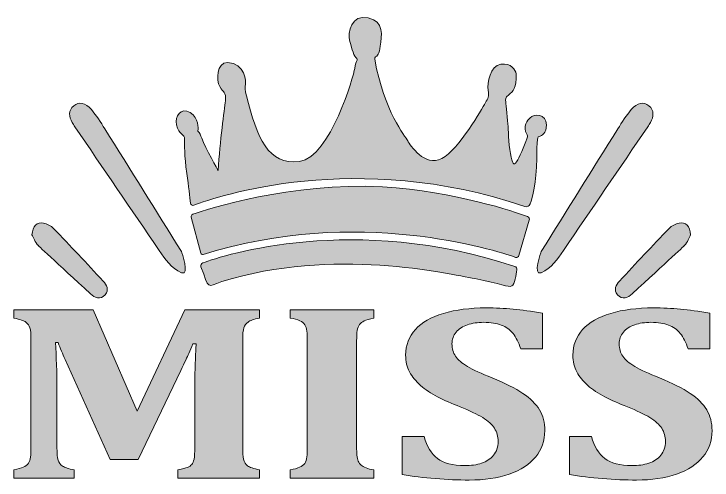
# Model space of a CAD drawing. Header units: inches. Extents: x 192 to 888, y -953 to -125.
# Drawn here: x 231 to 858, y -545 to -125 of the extents above; entities that cross this region are included whole.
import ezdxf

# ---------------------------------------------------------------- set-up
doc = ezdxf.new("R2010")
doc.units = ezdxf.units.IN
doc.header["$MEASUREMENT"] = 0
doc.layers.add('Layer 1', color=7, linetype='Continuous')

# ---------------------------------------------------------------- blocks, each defined once
blk = doc.blocks.new('block 3')
at = {"layer": 'Layer 1', "true_color": 0xffffff}
h = blk.add_hatch(color=7, dxfattribs=at)
h.dxf.hatch_style = 2
edge = h.paths.add_edge_path()
edge.add_spline(control_points=[(451.58, -398.88), (446.52, -399.99), (443.09, -401.2), (441.28, -402.49), (439.46, -403.78), (438.2, -405.52), (437.49, -407.7), (436.77, -409.88), (436.41, -413.74), (436.41, -419.28), (436.41, -419.28), (436.41, -515.19), (436.41, -515.19), (436.41, -519.7), (436.7, -523.26), (437.27, -525.89), (437.84, -528.51), (439.01, -530.5), (440.78, -531.87), (442.54, -533.24), (446.14, -534.48), (451.58, -535.59), (451.58, -535.59), (451.58, -542.9), (451.58, -542.9), (451.58, -542.9), (378.17, -542.9), (378.17, -542.9), (378.17, -542.9), (378.17, -535.59), (378.17, -535.59), (382.37, -534.7), (385.28, -533.92), (386.9, -533.26), (388.52, -532.59), (389.79, -531.73), (390.69, -530.65), (391.6, -529.58), (392.27, -527.96), (392.7, -525.77), (393.13, -523.59), (393.34, -519.99), (393.34, -514.96), (393.34, -514.96), (393.34, -460.64), (393.34, -460.64), (393.34, -454.65), (393.48, -447.59), (393.77, -439.46), (394.06, -431.33), (394.34, -425.57), (394.63, -422.17), (394.63, -422.17), (391.62, -422.17), (391.62, -422.17), (390.48, -425.12), (389.26, -428.03), (387.97, -430.87), (386.69, -433.72), (384.28, -438.8), (380.75, -446.11), (380.75, -446.11), (342.4, -526.16), (342.4, -526.16), (342.4, -526.16), (317.22, -526.16), (317.22, -526.16), (317.22, -526.16), (276.86, -436.25), (276.86, -436.25), (274.48, -431.15), (272.38, -426.08), (270.57, -421.06), (270.57, -421.06), (267.99, -421.06), (267.99, -421.06), (268.94, -433.25), (269.42, -447.67), (269.42, -464.3), (269.42, -464.3), (269.42, -515.3), (269.42, -515.3), (269.42, -520.77), (269.76, -524.57), (270.42, -526.72), (271.09, -528.86), (272.43, -530.64), (274.43, -532.04), (276.43, -533.44), (279.92, -534.63), (284.88, -535.59), (284.88, -535.59), (284.88, -542.9), (284.88, -542.9), (284.88, -542.9), (230.79, -542.9), (230.79, -542.9), (230.79, -542.9), (230.79, -535.59), (230.79, -535.59), (234.32, -534.85), (237.11, -534.03), (239.16, -533.15), (241.21, -532.26), (242.76, -531.08), (243.81, -529.6), (244.86, -528.12), (245.5, -526.24), (245.74, -523.94), (245.98, -521.65), (246.1, -518.73), (246.1, -515.19), (246.1, -515.19), (246.1, -419.28), (246.1, -419.28), (246.1, -413.67), (245.79, -409.82), (245.17, -407.75), (244.55, -405.68), (243.33, -403.98), (241.52, -402.65), (239.71, -401.32), (236.13, -400.07), (230.79, -398.88), (230.79, -398.88), (230.79, -391.57), (230.79, -391.57), (230.79, -391.57), (301.9, -391.57), (301.9, -391.57), (301.9, -391.57), (341.54, -482.59), (341.54, -482.59), (341.54, -482.59), (384.47, -391.57), (384.47, -391.57), (384.47, -391.57), (451.58, -391.57), (451.58, -391.57), (451.58, -391.57), (451.58, -398.88), (451.58, -398.88)], knot_values=[0, 0, 0, 0, 1, 1, 1, 2, 2, 2, 3, 3, 3, 4, 4, 4, 5, 5, 5, 6, 6, 6, 7, 7, 7, 8, 8, 8, 9, 9, 9, 10, 10, 10, 11, 11, 11, 12, 12, 12, 13, 13, 13, 14, 14, 14, 15, 15, 15, 16, 16, 16, 17, 17, 17, 18, 18, 18, 19, 19, 19, 20, 20, 20, 21, 21, 21, 22, 22, 22, 23, 23, 23, 24, 24, 24, 25, 25, 25, 26, 26, 26, 27, 27, 27, 28, 28, 28, 29, 29, 29, 30, 30, 30, 31, 31, 31, 32, 32, 32, 33, 33, 33, 34, 34, 34, 35, 35, 35, 36, 36, 36, 37, 37, 37, 38, 38, 38, 39, 39, 39, 40, 40, 40, 41, 41, 41, 42, 42, 42, 43, 43, 43, 44, 44, 44, 45, 45, 45, 46, 46, 46, 47, 47, 47, 47], degree=3, periodic=1)
h = blk.add_hatch(color=7, dxfattribs=at)
h.dxf.hatch_style = 2
edge = h.paths.add_edge_path()
edge.add_spline(control_points=[(538.87, -515.08), (538.87, -517.66), (538.96, -520.06), (539.15, -522.28), (539.34, -524.5), (539.73, -526.31), (540.3, -527.71), (540.87, -529.12), (541.71, -530.3), (542.8, -531.26), (543.9, -532.22), (545.4, -533.06), (547.31, -533.76), (549.22, -534.46), (551.55, -535.07), (554.32, -535.59), (554.32, -535.59), (554.32, -542.9), (554.32, -542.9), (554.32, -542.9), (479.2, -542.9), (479.2, -542.9), (479.2, -542.9), (479.2, -535.59), (479.2, -535.59), (482.73, -534.85), (485.52, -534.05), (487.57, -533.2), (489.62, -532.35), (491.15, -531.17), (492.15, -529.65), (493.15, -528.14), (493.79, -526.22), (494.08, -523.89), (494.37, -521.56), (494.51, -518.62), (494.51, -515.08), (494.51, -515.08), (494.51, -419.39), (494.51, -419.39), (494.51, -415.85), (494.39, -412.93), (494.15, -410.64), (493.91, -408.35), (493.29, -406.44), (492.29, -404.93), (491.29, -403.41), (489.76, -402.21), (487.71, -401.32), (485.66, -400.44), (482.82, -399.62), (479.2, -398.88), (479.2, -398.88), (479.2, -391.57), (479.2, -391.57), (479.2, -391.57), (554.32, -391.57), (554.32, -391.57), (554.32, -391.57), (554.32, -398.88), (554.32, -398.88), (550.41, -399.7), (547.53, -400.57), (545.66, -401.49), (543.8, -402.41), (542.4, -403.54), (541.44, -404.87), (540.49, -406.2), (539.82, -407.94), (539.44, -410.08), (539.06, -412.23), (538.87, -415.37), (538.87, -419.51), (538.87, -419.51), (538.87, -515.08), (538.87, -515.08)], knot_values=[0, 0, 0, 0, 1, 1, 1, 2, 2, 2, 3, 3, 3, 4, 4, 4, 5, 5, 5, 6, 6, 6, 7, 7, 7, 8, 8, 8, 9, 9, 9, 10, 10, 10, 11, 11, 11, 12, 12, 12, 13, 13, 13, 14, 14, 14, 15, 15, 15, 16, 16, 16, 17, 17, 17, 18, 18, 18, 19, 19, 19, 20, 20, 20, 21, 21, 21, 22, 22, 22, 23, 23, 23, 24, 24, 24, 25, 25, 25, 25], degree=3, periodic=1)
h = blk.add_hatch(color=7, dxfattribs=at)
h.dxf.hatch_style = 2
edge = h.paths.add_edge_path()
edge.add_spline(control_points=[(599.54, -505.54), (601.92, -514.34), (605.91, -520.9), (611.49, -525.22), (617.07, -529.54), (625.25, -531.71), (636.03, -531.71), (641.66, -531.71), (646.71, -530.97), (651.19, -529.49), (655.68, -528.01), (659.28, -525.63), (662, -522.34), (664.72, -519.05), (666.08, -514.93), (666.08, -509.98), (666.08, -505.39), (664.98, -501.42), (662.79, -498.06), (660.59, -494.69), (657.06, -491.5), (652.2, -488.47), (647.33, -485.44), (640.56, -482.22), (631.88, -478.82), (624.44, -475.94), (617.71, -472.94), (611.7, -469.84), (605.69, -466.74), (600.56, -463.32), (596.32, -459.58), (592.07, -455.85), (588.78, -451.77), (586.45, -447.33), (584.11, -442.9), (582.94, -437.91), (582.94, -432.37), (582.94, -423.28), (585.85, -415.55), (591.67, -409.2), (597.49, -402.84), (605.91, -398.02), (616.92, -394.73), (627.94, -391.44), (640.7, -389.79), (655.2, -389.79), (663.69, -389.79), (671.8, -390.14), (679.53, -390.85), (687.25, -391.55), (696.08, -392.79), (706, -394.56), (706, -394.56), (706, -426.71), (706, -426.71), (706, -426.71), (686.4, -426.71), (686.4, -426.71), (684.58, -420.87), (682.27, -416.24), (679.46, -412.8), (676.64, -409.36), (673.14, -406.83), (668.94, -405.2), (664.74, -403.58), (659.45, -402.76), (653.06, -402.76), (647.62, -402.76), (642.75, -403.5), (638.46, -404.98), (634.17, -406.46), (630.78, -408.66), (628.3, -411.58), (625.82, -414.5), (624.58, -418.03), (624.58, -422.17), (624.58, -426.45), (625.65, -430.17), (627.8, -433.31), (629.95, -436.45), (633.55, -439.52), (638.6, -442.51), (643.66, -445.5), (651, -448.92), (660.64, -452.77), (672.37, -457.5), (681.6, -462.14), (688.33, -466.68), (695.05, -471.23), (700.01, -476.18), (703.21, -481.54), (706.4, -486.9), (708, -493.12), (708, -500.22), (708, -509.31), (705.28, -517.2), (699.85, -523.89), (694.41, -530.58), (686.49, -535.72), (676.09, -539.3), (665.7, -542.89), (653.67, -544.68), (640.03, -544.68), (630.3, -544.68), (620.17, -544.25), (609.63, -543.4), (599.09, -542.55), (589.19, -541.32), (579.94, -539.69), (579.94, -539.69), (579.94, -505.54), (579.94, -505.54), (579.94, -505.54), (599.54, -505.54), (599.54, -505.54)], knot_values=[0, 0, 0, 0, 1, 1, 1, 2, 2, 2, 3, 3, 3, 4, 4, 4, 5, 5, 5, 6, 6, 6, 7, 7, 7, 8, 8, 8, 9, 9, 9, 10, 10, 10, 11, 11, 11, 12, 12, 12, 13, 13, 13, 14, 14, 14, 15, 15, 15, 16, 16, 16, 17, 17, 17, 18, 18, 18, 19, 19, 19, 20, 20, 20, 21, 21, 21, 22, 22, 22, 23, 23, 23, 24, 24, 24, 25, 25, 25, 26, 26, 26, 27, 27, 27, 28, 28, 28, 29, 29, 29, 30, 30, 30, 31, 31, 31, 32, 32, 32, 33, 33, 33, 34, 34, 34, 35, 35, 35, 36, 36, 36, 37, 37, 37, 38, 38, 38, 38], degree=3, periodic=1)
h = blk.add_hatch(color=7, dxfattribs=at)
h.dxf.hatch_style = 2
edge = h.paths.add_edge_path()
edge.add_spline(control_points=[(749.93, -505.54), (752.31, -514.34), (756.3, -520.9), (761.88, -525.22), (767.46, -529.54), (775.64, -531.71), (786.42, -531.71), (792.05, -531.71), (797.1, -530.97), (801.59, -529.49), (806.07, -528.01), (809.67, -525.63), (812.39, -522.34), (815.11, -519.05), (816.47, -514.93), (816.47, -509.98), (816.47, -505.39), (815.37, -501.42), (813.18, -498.06), (810.98, -494.69), (807.45, -491.5), (802.59, -488.47), (797.72, -485.44), (790.95, -482.22), (782.27, -478.82), (774.83, -475.94), (768.1, -472.94), (762.09, -469.84), (756.08, -466.74), (750.95, -463.32), (746.71, -459.58), (742.46, -455.85), (739.17, -451.77), (736.84, -447.33), (734.5, -442.9), (733.33, -437.91), (733.33, -432.37), (733.33, -423.28), (736.24, -415.55), (742.06, -409.2), (747.88, -402.84), (756.3, -398.02), (767.31, -394.73), (778.33, -391.44), (791.09, -389.79), (805.59, -389.79), (814.08, -389.79), (822.19, -390.14), (829.92, -390.85), (837.64, -391.55), (846.47, -392.79), (856.39, -394.56), (856.39, -394.56), (856.39, -426.71), (856.39, -426.71), (856.39, -426.71), (836.79, -426.71), (836.79, -426.71), (834.97, -420.87), (832.66, -416.24), (829.85, -412.8), (827.03, -409.36), (823.53, -406.83), (819.33, -405.2), (815.13, -403.58), (809.84, -402.76), (803.45, -402.76), (798.01, -402.76), (793.14, -403.5), (788.85, -404.98), (784.56, -406.46), (781.17, -408.66), (778.69, -411.58), (776.21, -414.5), (774.97, -418.03), (774.97, -422.17), (774.97, -426.45), (776.04, -430.17), (778.19, -433.31), (780.34, -436.45), (783.94, -439.52), (788.99, -442.51), (794.05, -445.5), (801.39, -448.92), (811.03, -452.77), (822.76, -457.5), (831.99, -462.14), (838.72, -466.68), (845.44, -471.23), (850.4, -476.18), (853.6, -481.54), (856.79, -486.9), (858.39, -493.12), (858.39, -500.22), (858.39, -509.31), (855.67, -517.2), (850.24, -523.89), (844.8, -530.58), (836.88, -535.72), (826.48, -539.3), (816.09, -542.89), (804.06, -544.68), (790.42, -544.68), (780.69, -544.68), (770.56, -544.25), (760.02, -543.4), (749.48, -542.55), (739.58, -541.32), (730.33, -539.69), (730.33, -539.69), (730.33, -505.54), (730.33, -505.54), (730.33, -505.54), (749.93, -505.54), (749.93, -505.54)], knot_values=[0, 0, 0, 0, 1, 1, 1, 2, 2, 2, 3, 3, 3, 4, 4, 4, 5, 5, 5, 6, 6, 6, 7, 7, 7, 8, 8, 8, 9, 9, 9, 10, 10, 10, 11, 11, 11, 12, 12, 12, 13, 13, 13, 14, 14, 14, 15, 15, 15, 16, 16, 16, 17, 17, 17, 18, 18, 18, 19, 19, 19, 20, 20, 20, 21, 21, 21, 22, 22, 22, 23, 23, 23, 24, 24, 24, 25, 25, 25, 26, 26, 26, 27, 27, 27, 28, 28, 28, 29, 29, 29, 30, 30, 30, 31, 31, 31, 32, 32, 32, 33, 33, 33, 34, 34, 34, 35, 35, 35, 36, 36, 36, 37, 37, 37, 38, 38, 38, 38], degree=3, periodic=1)
at = {"layer": 'Layer 1', "lineweight": 0}
for points, knots in [([(451.58, -398.88), (446.52, -399.99), (443.09, -401.2), (441.28, -402.49), (439.46, -403.78), (438.2, -405.52), (437.49, -407.7), (436.77, -409.88), (436.41, -413.74), (436.41, -419.28), (436.41, -419.28), (436.41, -515.19), (436.41, -515.19), (436.41, -519.7), (436.7, -523.26), (437.27, -525.89), (437.84, -528.51), (439.01, -530.5), (440.78, -531.87), (442.54, -533.24), (446.14, -534.48), (451.58, -535.59), (451.58, -535.59), (451.58, -542.9), (451.58, -542.9), (451.58, -542.9), (378.17, -542.9), (378.17, -542.9), (378.17, -542.9), (378.17, -535.59), (378.17, -535.59), (382.37, -534.7), (385.28, -533.92), (386.9, -533.26), (388.52, -532.59), (389.79, -531.73), (390.69, -530.65), (391.6, -529.58), (392.27, -527.96), (392.7, -525.77), (393.13, -523.59), (393.34, -519.99), (393.34, -514.96), (393.34, -514.96), (393.34, -460.64), (393.34, -460.64), (393.34, -454.65), (393.48, -447.59), (393.77, -439.46), (394.06, -431.33), (394.34, -425.57), (394.63, -422.17), (394.63, -422.17), (391.62, -422.17), (391.62, -422.17), (390.48, -425.12), (389.26, -428.03), (387.97, -430.87), (386.69, -433.72), (384.28, -438.8), (380.75, -446.11), (380.75, -446.11), (342.4, -526.16), (342.4, -526.16), (342.4, -526.16), (317.22, -526.16), (317.22, -526.16), (317.22, -526.16), (276.86, -436.25), (276.86, -436.25), (274.48, -431.15), (272.38, -426.08), (270.57, -421.06), (270.57, -421.06), (267.99, -421.06), (267.99, -421.06), (268.94, -433.25), (269.42, -447.67), (269.42, -464.3), (269.42, -464.3), (269.42, -515.3), (269.42, -515.3), (269.42, -520.77), (269.76, -524.57), (270.42, -526.72), (271.09, -528.86), (272.43, -530.64), (274.43, -532.04), (276.43, -533.44), (279.92, -534.63), (284.88, -535.59), (284.88, -535.59), (284.88, -542.9), (284.88, -542.9), (284.88, -542.9), (230.79, -542.9), (230.79, -542.9), (230.79, -542.9), (230.79, -535.59), (230.79, -535.59), (234.32, -534.85), (237.11, -534.03), (239.16, -533.15), (241.21, -532.26), (242.76, -531.08), (243.81, -529.6), (244.86, -528.12), (245.5, -526.24), (245.74, -523.94), (245.98, -521.65), (246.1, -518.73), (246.1, -515.19), (246.1, -515.19), (246.1, -419.28), (246.1, -419.28), (246.1, -413.67), (245.79, -409.82), (245.17, -407.75), (244.55, -405.68), (243.33, -403.98), (241.52, -402.65), (239.71, -401.32), (236.13, -400.07), (230.79, -398.88), (230.79, -398.88), (230.79, -391.57), (230.79, -391.57), (230.79, -391.57), (301.9, -391.57), (301.9, -391.57), (301.9, -391.57), (341.54, -482.59), (341.54, -482.59), (341.54, -482.59), (384.47, -391.57), (384.47, -391.57), (384.47, -391.57), (451.58, -391.57), (451.58, -391.57), (451.58, -391.57), (451.58, -398.88), (451.58, -398.88)], [0, 0, 0, 0, 1, 1, 1, 2, 2, 2, 3, 3, 3, 4, 4, 4, 5, 5, 5, 6, 6, 6, 7, 7, 7, 8, 8, 8, 9, 9, 9, 10, 10, 10, 11, 11, 11, 12, 12, 12, 13, 13, 13, 14, 14, 14, 15, 15, 15, 16, 16, 16, 17, 17, 17, 18, 18, 18, 19, 19, 19, 20, 20, 20, 21, 21, 21, 22, 22, 22, 23, 23, 23, 24, 24, 24, 25, 25, 25, 26, 26, 26, 27, 27, 27, 28, 28, 28, 29, 29, 29, 30, 30, 30, 31, 31, 31, 32, 32, 32, 33, 33, 33, 34, 34, 34, 35, 35, 35, 36, 36, 36, 37, 37, 37, 38, 38, 38, 39, 39, 39, 40, 40, 40, 41, 41, 41, 42, 42, 42, 43, 43, 43, 44, 44, 44, 45, 45, 45, 46, 46, 46, 47, 47, 47, 47]), ([(538.87, -515.08), (538.87, -517.66), (538.96, -520.06), (539.15, -522.28), (539.34, -524.5), (539.73, -526.31), (540.3, -527.71), (540.87, -529.12), (541.71, -530.3), (542.8, -531.26), (543.9, -532.22), (545.4, -533.06), (547.31, -533.76), (549.22, -534.46), (551.55, -535.07), (554.32, -535.59), (554.32, -535.59), (554.32, -542.9), (554.32, -542.9), (554.32, -542.9), (479.2, -542.9), (479.2, -542.9), (479.2, -542.9), (479.2, -535.59), (479.2, -535.59), (482.73, -534.85), (485.52, -534.05), (487.57, -533.2), (489.62, -532.35), (491.15, -531.17), (492.15, -529.65), (493.15, -528.14), (493.79, -526.22), (494.08, -523.89), (494.37, -521.56), (494.51, -518.62), (494.51, -515.08), (494.51, -515.08), (494.51, -419.39), (494.51, -419.39), (494.51, -415.85), (494.39, -412.93), (494.15, -410.64), (493.91, -408.35), (493.29, -406.44), (492.29, -404.93), (491.29, -403.41), (489.76, -402.21), (487.71, -401.32), (485.66, -400.44), (482.82, -399.62), (479.2, -398.88), (479.2, -398.88), (479.2, -391.57), (479.2, -391.57), (479.2, -391.57), (554.32, -391.57), (554.32, -391.57), (554.32, -391.57), (554.32, -398.88), (554.32, -398.88), (550.41, -399.7), (547.53, -400.57), (545.66, -401.49), (543.8, -402.41), (542.4, -403.54), (541.44, -404.87), (540.49, -406.2), (539.82, -407.94), (539.44, -410.08), (539.06, -412.23), (538.87, -415.37), (538.87, -419.51), (538.87, -419.51), (538.87, -515.08), (538.87, -515.08)], [0, 0, 0, 0, 1, 1, 1, 2, 2, 2, 3, 3, 3, 4, 4, 4, 5, 5, 5, 6, 6, 6, 7, 7, 7, 8, 8, 8, 9, 9, 9, 10, 10, 10, 11, 11, 11, 12, 12, 12, 13, 13, 13, 14, 14, 14, 15, 15, 15, 16, 16, 16, 17, 17, 17, 18, 18, 18, 19, 19, 19, 20, 20, 20, 21, 21, 21, 22, 22, 22, 23, 23, 23, 24, 24, 24, 25, 25, 25, 25]), ([(599.54, -505.54), (601.92, -514.34), (605.91, -520.9), (611.49, -525.22), (617.07, -529.54), (625.25, -531.71), (636.03, -531.71), (641.66, -531.71), (646.71, -530.97), (651.19, -529.49), (655.68, -528.01), (659.28, -525.63), (662, -522.34), (664.72, -519.05), (666.08, -514.93), (666.08, -509.98), (666.08, -505.39), (664.98, -501.42), (662.79, -498.06), (660.59, -494.69), (657.06, -491.5), (652.2, -488.47), (647.33, -485.44), (640.56, -482.22), (631.88, -478.82), (624.44, -475.94), (617.71, -472.94), (611.7, -469.84), (605.69, -466.74), (600.56, -463.32), (596.32, -459.58), (592.07, -455.85), (588.78, -451.77), (586.45, -447.33), (584.11, -442.9), (582.94, -437.91), (582.94, -432.37), (582.94, -423.28), (585.85, -415.55), (591.67, -409.2), (597.49, -402.84), (605.91, -398.02), (616.92, -394.73), (627.94, -391.44), (640.7, -389.79), (655.2, -389.79), (663.69, -389.79), (671.8, -390.14), (679.53, -390.85), (687.25, -391.55), (696.08, -392.79), (706, -394.56), (706, -394.56), (706, -426.71), (706, -426.71), (706, -426.71), (686.4, -426.71), (686.4, -426.71), (684.58, -420.87), (682.27, -416.24), (679.46, -412.8), (676.64, -409.36), (673.14, -406.83), (668.94, -405.2), (664.74, -403.58), (659.45, -402.76), (653.06, -402.76), (647.62, -402.76), (642.75, -403.5), (638.46, -404.98), (634.17, -406.46), (630.78, -408.66), (628.3, -411.58), (625.82, -414.5), (624.58, -418.03), (624.58, -422.17), (624.58, -426.45), (625.65, -430.17), (627.8, -433.31), (629.95, -436.45), (633.55, -439.52), (638.6, -442.51), (643.66, -445.5), (651, -448.92), (660.64, -452.77), (672.37, -457.5), (681.6, -462.14), (688.33, -466.68), (695.05, -471.23), (700.01, -476.18), (703.21, -481.54), (706.4, -486.9), (708, -493.12), (708, -500.22), (708, -509.31), (705.28, -517.2), (699.85, -523.89), (694.41, -530.58), (686.49, -535.72), (676.09, -539.3), (665.7, -542.89), (653.67, -544.68), (640.03, -544.68), (630.3, -544.68), (620.17, -544.25), (609.63, -543.4), (599.09, -542.55), (589.19, -541.32), (579.94, -539.69), (579.94, -539.69), (579.94, -505.54), (579.94, -505.54), (579.94, -505.54), (599.54, -505.54), (599.54, -505.54)], [0, 0, 0, 0, 1, 1, 1, 2, 2, 2, 3, 3, 3, 4, 4, 4, 5, 5, 5, 6, 6, 6, 7, 7, 7, 8, 8, 8, 9, 9, 9, 10, 10, 10, 11, 11, 11, 12, 12, 12, 13, 13, 13, 14, 14, 14, 15, 15, 15, 16, 16, 16, 17, 17, 17, 18, 18, 18, 19, 19, 19, 20, 20, 20, 21, 21, 21, 22, 22, 22, 23, 23, 23, 24, 24, 24, 25, 25, 25, 26, 26, 26, 27, 27, 27, 28, 28, 28, 29, 29, 29, 30, 30, 30, 31, 31, 31, 32, 32, 32, 33, 33, 33, 34, 34, 34, 35, 35, 35, 36, 36, 36, 37, 37, 37, 38, 38, 38, 38]), ([(749.93, -505.54), (752.31, -514.34), (756.3, -520.9), (761.88, -525.22), (767.46, -529.54), (775.64, -531.71), (786.42, -531.71), (792.05, -531.71), (797.1, -530.97), (801.59, -529.49), (806.07, -528.01), (809.67, -525.63), (812.39, -522.34), (815.11, -519.05), (816.47, -514.93), (816.47, -509.98), (816.47, -505.39), (815.37, -501.42), (813.18, -498.06), (810.98, -494.69), (807.45, -491.5), (802.59, -488.47), (797.72, -485.44), (790.95, -482.22), (782.27, -478.82), (774.83, -475.94), (768.1, -472.94), (762.09, -469.84), (756.08, -466.74), (750.95, -463.32), (746.71, -459.58), (742.46, -455.85), (739.17, -451.77), (736.84, -447.33), (734.5, -442.9), (733.33, -437.91), (733.33, -432.37), (733.33, -423.28), (736.24, -415.55), (742.06, -409.2), (747.88, -402.84), (756.3, -398.02), (767.31, -394.73), (778.33, -391.44), (791.09, -389.79), (805.59, -389.79), (814.08, -389.79), (822.19, -390.14), (829.92, -390.85), (837.64, -391.55), (846.47, -392.79), (856.39, -394.56), (856.39, -394.56), (856.39, -426.71), (856.39, -426.71), (856.39, -426.71), (836.79, -426.71), (836.79, -426.71), (834.97, -420.87), (832.66, -416.24), (829.85, -412.8), (827.03, -409.36), (823.53, -406.83), (819.33, -405.2), (815.13, -403.58), (809.84, -402.76), (803.45, -402.76), (798.01, -402.76), (793.14, -403.5), (788.85, -404.98), (784.56, -406.46), (781.17, -408.66), (778.69, -411.58), (776.21, -414.5), (774.97, -418.03), (774.97, -422.17), (774.97, -426.45), (776.04, -430.17), (778.19, -433.31), (780.34, -436.45), (783.94, -439.52), (788.99, -442.51), (794.05, -445.5), (801.39, -448.92), (811.03, -452.77), (822.76, -457.5), (831.99, -462.14), (838.72, -466.68), (845.44, -471.23), (850.4, -476.18), (853.6, -481.54), (856.79, -486.9), (858.39, -493.12), (858.39, -500.22), (858.39, -509.31), (855.67, -517.2), (850.24, -523.89), (844.8, -530.58), (836.88, -535.72), (826.48, -539.3), (816.09, -542.89), (804.06, -544.68), (790.42, -544.68), (780.69, -544.68), (770.56, -544.25), (760.02, -543.4), (749.48, -542.55), (739.58, -541.32), (730.33, -539.69), (730.33, -539.69), (730.33, -505.54), (730.33, -505.54), (730.33, -505.54), (749.93, -505.54), (749.93, -505.54)], [0, 0, 0, 0, 1, 1, 1, 2, 2, 2, 3, 3, 3, 4, 4, 4, 5, 5, 5, 6, 6, 6, 7, 7, 7, 8, 8, 8, 9, 9, 9, 10, 10, 10, 11, 11, 11, 12, 12, 12, 13, 13, 13, 14, 14, 14, 15, 15, 15, 16, 16, 16, 17, 17, 17, 18, 18, 18, 19, 19, 19, 20, 20, 20, 21, 21, 21, 22, 22, 22, 23, 23, 23, 24, 24, 24, 25, 25, 25, 26, 26, 26, 27, 27, 27, 28, 28, 28, 29, 29, 29, 30, 30, 30, 31, 31, 31, 32, 32, 32, 33, 33, 33, 34, 34, 34, 35, 35, 35, 36, 36, 36, 37, 37, 37, 38, 38, 38, 38])]:
    blk.add_open_spline(points, degree=3, knots=knots, dxfattribs=at)
blk = doc.blocks.new('block 7')
at = {"layer": 'Layer 1', "true_color": 0xe43b40}
h = blk.add_hatch(color=13, dxfattribs=at)
h.dxf.hatch_style = 2
edge = h.paths.add_edge_path()
edge.add_spline(control_points=[(692.41, -307.6), (680.87, -303.34), (628.36, -285.12), (562.24, -280.84), (479.56, -276.44), (404.23, -301.17), (391.53, -305.58), (390.47, -305.95), (389.87, -307.08), (390.16, -308.16), (390.16, -308.16), (398.66, -340.42), (398.66, -340.42), (398.92, -341.43), (399.98, -342.01), (400.98, -341.7), (539.45, -298.01), (663.82, -337.99), (681.84, -344.29), (683.06, -344.72), (684.39, -344.03), (684.75, -342.78), (684.75, -342.78), (694.07, -310.92), (694.07, -310.92), (694.47, -309.55), (693.75, -308.1), (692.41, -307.6)], knot_values=[0, 0, 0, 0, 1, 1, 1, 2, 2, 2, 3, 3, 3, 4, 4, 4, 5, 5, 5, 6, 6, 6, 7, 7, 7, 8, 8, 8, 9, 9, 9, 9], degree=3, periodic=1)
edge = h.paths.add_edge_path()
edge.add_spline(control_points=[(681.03, -352.49), (536.39, -304.37), (419.2, -342.52), (400.53, -349.27), (399.1, -349.78), (398.38, -351.38), (398.91, -352.8), (406.61, -373.27), (403.73, -371.5), (417.8, -366.08), (517.04, -335.04), (621.47, -359.05), (645.11, -363.39), (668.76, -367.73), (674.91, -371.71), (678.41, -370.02), (681.05, -368.75), (682.43, -359.81), (682.95, -355.51), (683.11, -354.18), (682.3, -352.91), (681.03, -352.49)], knot_values=[0, 0, 0, 0, 1, 1, 1, 2, 2, 2, 3, 3, 3, 4, 4, 4, 5, 5, 5, 6, 6, 6, 7, 7, 7, 7], degree=3, periodic=1)
edge = h.paths.add_edge_path()
edge.add_spline(control_points=[(694.94, -218.67), (692.57, -220.49), (687.37, -226.35), (692.18, -233.97), (692.55, -234.55), (692.61, -235.27), (692.38, -235.91), (691.04, -239.67), (686.46, -252.25), (683.66, -256.69), (680.34, -261.94), (679.92, -261.88), (677.81, -254.04), (675.69, -246.19), (675.39, -232.18), (675.07, -226.63), (674.75, -221.08), (672.98, -206.85), (672.9, -204.52), (672.82, -202.18), (672.06, -201.06), (675.63, -197.96), (679.21, -194.87), (682.99, -192.33), (682.23, -179.26), (681.88, -175.72), (677.75, -169.11), (668.46, -170.56), (659.17, -172.01), (656.17, -187.55), (657.06, -193.82), (657.94, -200.09), (657.18, -200.66), (654.52, -205.48), (651.87, -210.31), (630.76, -247.22), (615.44, -255.3), (600.12, -263.38), (586.85, -243.36), (584.8, -239.38), (582.77, -235.44), (563.61, -213.58), (555.11, -165.9), (554.97, -165.16), (555.3, -164.39), (555.95, -164.02), (557.25, -163.28), (559.34, -161.06), (560.15, -154.41), (561.36, -144.44), (564.09, -132.22), (549.21, -128.76), (534.33, -125.3), (530.31, -141.87), (532.73, -150.15), (534.88, -157.56), (536.49, -163.36), (539.03, -165.42), (539.49, -165.8), (539.63, -166.45), (539.34, -166.97), (538.68, -168.19), (537.65, -170.57), (537.15, -174.42), (536.36, -180.39), (515.6, -253.81), (487.45, -258), (459.3, -262.18), (449.33, -236.28), (439.84, -198.97), (438.35, -194.62), (438.59, -190.22), (438.95, -188.65), (439.32, -187.08), (439.01, -169.11), (422.67, -168.99), (412.9, -169.11), (412.66, -185.03), (415.85, -190.7), (419.05, -196.37), (421.7, -195.11), (420.86, -203.37), (420.01, -211.63), (416.03, -239.66), (414.26, -266.04), (414.26, -266.04), (403.09, -246.17), (399.63, -237.01), (398.67, -234.57), (397.64, -232.07), (396.46, -230.96), (396.27, -230.78), (396.15, -230.55), (396.19, -230.29), (396.44, -228.25), (397.11, -218.9), (389.33, -214.09), (380.57, -208.66), (375.34, -217.71), (376.87, -224.98), (379.48, -234.55), (384.27, -233.11), (384.23, -237.93), (384.19, -242.76), (383.78, -252.53), (386.2, -268.77), (387.91, -280.33), (388.94, -290.51), (389.39, -295.42), (389.53, -296.96), (391.1, -297.94), (392.55, -297.39), (412.89, -289.69), (538.18, -246.93), (690.18, -298.52), (692.1, -299.17), (694.18, -298.17), (694.84, -296.26), (696.84, -290.53), (700.38, -277.38), (700.73, -255.42), (700.91, -243.77), (701.36, -238.96), (701.67, -236.99), (701.79, -236.24), (702.35, -235.64), (703.09, -235.45), (705.18, -234.9), (709.57, -232.83), (709.57, -225.1), (709.57, -214.97), (698.15, -215.21), (694.94, -218.67)], knot_values=[0, 0, 0, 0, 1, 1, 1, 2, 2, 2, 3, 3, 3, 4, 4, 4, 5, 5, 5, 6, 6, 6, 7, 7, 7, 8, 8, 8, 9, 9, 9, 10, 10, 10, 11, 11, 11, 12, 12, 12, 13, 13, 13, 14, 14, 14, 15, 15, 15, 16, 16, 16, 17, 17, 17, 18, 18, 18, 19, 19, 19, 20, 20, 20, 21, 21, 21, 22, 22, 22, 23, 23, 23, 24, 24, 24, 25, 25, 25, 26, 26, 26, 27, 27, 27, 28, 28, 28, 29, 29, 29, 30, 30, 30, 31, 31, 31, 32, 32, 32, 33, 33, 33, 34, 34, 34, 35, 35, 35, 36, 36, 36, 37, 37, 37, 38, 38, 38, 39, 39, 39, 40, 40, 40, 41, 41, 41, 42, 42, 42, 43, 43, 43, 44, 44, 44, 44], degree=3, periodic=1)
at = {"layer": 'Layer 1', "lineweight": 0}
for points, knots in [([(694.94, -218.67), (692.57, -220.49), (687.37, -226.35), (692.18, -233.97), (692.55, -234.55), (692.61, -235.27), (692.38, -235.91), (691.04, -239.67), (686.46, -252.25), (683.66, -256.69), (680.34, -261.94), (679.92, -261.88), (677.81, -254.04), (675.69, -246.19), (675.39, -232.18), (675.07, -226.63), (674.75, -221.08), (672.98, -206.85), (672.9, -204.52), (672.82, -202.18), (672.06, -201.06), (675.63, -197.96), (679.21, -194.87), (682.99, -192.33), (682.23, -179.26), (681.88, -175.72), (677.75, -169.11), (668.46, -170.56), (659.17, -172.01), (656.17, -187.55), (657.06, -193.82), (657.94, -200.09), (657.18, -200.66), (654.52, -205.48), (651.87, -210.31), (630.76, -247.22), (615.44, -255.3), (600.12, -263.38), (586.85, -243.36), (584.8, -239.38), (582.77, -235.44), (563.61, -213.58), (555.11, -165.9), (554.97, -165.16), (555.3, -164.39), (555.95, -164.02), (557.25, -163.28), (559.34, -161.06), (560.15, -154.41), (561.36, -144.44), (564.09, -132.22), (549.21, -128.76), (534.33, -125.3), (530.31, -141.87), (532.73, -150.15), (534.88, -157.56), (536.49, -163.36), (539.03, -165.42), (539.49, -165.8), (539.63, -166.45), (539.34, -166.97), (538.68, -168.19), (537.65, -170.57), (537.15, -174.42), (536.36, -180.39), (515.6, -253.81), (487.45, -258), (459.3, -262.18), (449.33, -236.28), (439.84, -198.97), (438.35, -194.62), (438.59, -190.22), (438.95, -188.65), (439.32, -187.08), (439.01, -169.11), (422.67, -168.99), (412.9, -169.11), (412.66, -185.03), (415.85, -190.7), (419.05, -196.37), (421.7, -195.11), (420.86, -203.37), (420.01, -211.63), (416.03, -239.66), (414.26, -266.04), (414.26, -266.04), (403.09, -246.17), (399.63, -237.01), (398.67, -234.57), (397.64, -232.07), (396.46, -230.96), (396.27, -230.78), (396.15, -230.55), (396.19, -230.29), (396.44, -228.25), (397.11, -218.9), (389.33, -214.09), (380.57, -208.66), (375.34, -217.71), (376.87, -224.98), (379.48, -234.55), (384.27, -233.11), (384.23, -237.93), (384.19, -242.76), (383.78, -252.53), (386.2, -268.77), (387.91, -280.33), (388.94, -290.51), (389.39, -295.42), (389.53, -296.96), (391.1, -297.94), (392.55, -297.39), (412.89, -289.69), (538.18, -246.93), (690.18, -298.52), (692.1, -299.17), (694.18, -298.17), (694.84, -296.26), (696.84, -290.53), (700.38, -277.38), (700.73, -255.42), (700.91, -243.77), (701.36, -238.96), (701.67, -236.99), (701.79, -236.24), (702.35, -235.64), (703.09, -235.45), (705.18, -234.9), (709.57, -232.83), (709.57, -225.1), (709.57, -214.97), (698.15, -215.21), (694.94, -218.67)], [0, 0, 0, 0, 1, 1, 1, 2, 2, 2, 3, 3, 3, 4, 4, 4, 5, 5, 5, 6, 6, 6, 7, 7, 7, 8, 8, 8, 9, 9, 9, 10, 10, 10, 11, 11, 11, 12, 12, 12, 13, 13, 13, 14, 14, 14, 15, 15, 15, 16, 16, 16, 17, 17, 17, 18, 18, 18, 19, 19, 19, 20, 20, 20, 21, 21, 21, 22, 22, 22, 23, 23, 23, 24, 24, 24, 25, 25, 25, 26, 26, 26, 27, 27, 27, 28, 28, 28, 29, 29, 29, 30, 30, 30, 31, 31, 31, 32, 32, 32, 33, 33, 33, 34, 34, 34, 35, 35, 35, 36, 36, 36, 37, 37, 37, 38, 38, 38, 39, 39, 39, 40, 40, 40, 41, 41, 41, 42, 42, 42, 43, 43, 43, 44, 44, 44, 44]), ([(692.41, -307.6), (680.87, -303.34), (628.36, -285.12), (562.24, -280.84), (479.56, -276.44), (404.23, -301.17), (391.53, -305.58), (390.47, -305.95), (389.87, -307.08), (390.16, -308.16), (390.16, -308.16), (398.66, -340.42), (398.66, -340.42), (398.92, -341.43), (399.98, -342.01), (400.98, -341.7), (539.45, -298.01), (663.82, -337.99), (681.84, -344.29), (683.06, -344.72), (684.39, -344.03), (684.75, -342.78), (684.75, -342.78), (694.07, -310.92), (694.07, -310.92), (694.47, -309.55), (693.75, -308.1), (692.41, -307.6)], [0, 0, 0, 0, 1, 1, 1, 2, 2, 2, 3, 3, 3, 4, 4, 4, 5, 5, 5, 6, 6, 6, 7, 7, 7, 8, 8, 8, 9, 9, 9, 9]), ([(681.03, -352.49), (536.39, -304.37), (419.2, -342.52), (400.53, -349.27), (399.1, -349.78), (398.38, -351.38), (398.91, -352.8), (406.61, -373.27), (403.73, -371.5), (417.8, -366.08), (517.04, -335.04), (621.47, -359.05), (645.11, -363.39), (668.76, -367.73), (674.91, -371.71), (678.41, -370.02), (681.05, -368.75), (682.43, -359.81), (682.95, -355.51), (683.11, -354.18), (682.3, -352.91), (681.03, -352.49)], [0, 0, 0, 0, 1, 1, 1, 2, 2, 2, 3, 3, 3, 4, 4, 4, 5, 5, 5, 6, 6, 6, 7, 7, 7, 7])]:
    blk.add_open_spline(points, degree=3, knots=knots, dxfattribs=at)
blk = doc.blocks.new('block 6')
at = {"layer": 'Layer 1'}
blk.add_blockref('block 7', (0, 0), dxfattribs=at)
blk = doc.blocks.new('block 8')
at = {"layer": 'Layer 1', "true_color": 0xffffff}
h = blk.add_hatch(color=7, dxfattribs=at)
h.dxf.hatch_style = 2
edge = h.paths.add_edge_path()
edge.add_spline(control_points=[(381.64, -358.28), (388.88, -360.98), (381.83, -339.8), (381.34, -339.01), (358.43, -302.21), (335.52, -265.41), (312.5, -228.68), (308.76, -222.71), (304.87, -216.76), (300.35, -211.39), (295.14, -205.2), (288.88, -204.07), (284.58, -207.88), (279.55, -212.33), (280.17, -217.6), (283.21, -222.94), (283.96, -224.25), (284.72, -225.56), (285.57, -226.81), (310.8, -263.88), (336.03, -300.97), (361.33, -338), (366.86, -346.08), (372.12, -354.18), (381.37, -358.17), (381.46, -358.21), (381.55, -358.25), (381.64, -358.28)], knot_values=[0, 0, 0, 0, 1, 1, 1, 2, 2, 2, 3, 3, 3, 4, 4, 4, 5, 5, 5, 6, 6, 6, 7, 7, 7, 8, 8, 8, 9, 9, 9, 9], degree=3, periodic=1)
h = blk.add_hatch(color=7, dxfattribs=at)
h.dxf.hatch_style = 2
edge = h.paths.add_edge_path()
edge.add_spline(control_points=[(704.54, -358.28), (697.29, -360.98), (704.35, -339.8), (704.84, -339.01), (727.74, -302.21), (750.65, -265.41), (773.67, -228.68), (777.42, -222.71), (781.31, -216.76), (785.83, -211.39), (791.04, -205.2), (797.29, -204.07), (801.6, -207.88), (806.63, -212.33), (806, -217.6), (802.97, -222.94), (802.22, -224.25), (801.46, -225.56), (800.61, -226.81), (775.37, -263.88), (750.15, -300.97), (724.84, -338), (719.32, -346.08), (714.05, -354.18), (704.8, -358.17), (704.71, -358.21), (704.63, -358.25), (704.54, -358.28)], knot_values=[0, 0, 0, 0, 1, 1, 1, 2, 2, 2, 3, 3, 3, 4, 4, 4, 5, 5, 5, 6, 6, 6, 7, 7, 7, 8, 8, 8, 9, 9, 9, 9], degree=3, periodic=1)
h = blk.add_hatch(color=7, dxfattribs=at)
h.dxf.hatch_style = 2
edge = h.paths.add_edge_path()
edge.add_spline(control_points=[(247, -324.06), (248.28, -326.27), (249.77, -330.85), (252.83, -333.78), (249.4, -330.92), (270.15, -349.98), (299.47, -377.01), (303.43, -380.61), (308.28, -382.96), (312.76, -377.96), (316.69, -373.58), (313.99, -369.11), (310.93, -365.77), (296.27, -349.77), (281.46, -333.9), (266.42, -318.26), (264.13, -315.87), (260.54, -314.17), (257.26, -313.42), (251.81, -312.16), (247.36, -316.26), (247, -324.06)], knot_values=[0, 0, 0, 0, 1, 1, 1, 2, 2, 2, 3, 3, 3, 4, 4, 4, 5, 5, 5, 6, 6, 6, 7, 7, 7, 7], degree=3, periodic=1)
h = blk.add_hatch(color=7, dxfattribs=at)
h.dxf.hatch_style = 2
edge = h.paths.add_edge_path()
edge.add_spline(control_points=[(839.17, -324.06), (837.9, -326.27), (836.41, -330.85), (833.35, -333.78), (836.77, -330.92), (816.03, -349.98), (786.7, -377.01), (782.75, -380.61), (777.89, -382.96), (773.41, -377.96), (769.48, -373.58), (772.19, -369.11), (775.25, -365.77), (789.9, -349.77), (804.72, -333.9), (819.75, -318.26), (822.05, -315.87), (825.63, -314.17), (828.92, -313.42), (834.36, -312.16), (838.81, -316.26), (839.17, -324.06)], knot_values=[0, 0, 0, 0, 1, 1, 1, 2, 2, 2, 3, 3, 3, 4, 4, 4, 5, 5, 5, 6, 6, 6, 7, 7, 7, 7], degree=3, periodic=1)
at = {"layer": 'Layer 1', "lineweight": 0}
for points, knots in [([(381.64, -358.28), (388.88, -360.98), (381.83, -339.8), (381.34, -339.01), (358.43, -302.21), (335.52, -265.41), (312.5, -228.68), (308.76, -222.71), (304.87, -216.76), (300.35, -211.39), (295.14, -205.2), (288.88, -204.07), (284.58, -207.88), (279.55, -212.33), (280.17, -217.6), (283.21, -222.94), (283.96, -224.25), (284.72, -225.56), (285.57, -226.81), (310.8, -263.88), (336.03, -300.97), (361.33, -338), (366.86, -346.08), (372.12, -354.18), (381.37, -358.17), (381.46, -358.21), (381.55, -358.25), (381.64, -358.28)], [0, 0, 0, 0, 1, 1, 1, 2, 2, 2, 3, 3, 3, 4, 4, 4, 5, 5, 5, 6, 6, 6, 7, 7, 7, 8, 8, 8, 9, 9, 9, 9]), ([(704.54, -358.28), (697.29, -360.98), (704.35, -339.8), (704.84, -339.01), (727.74, -302.21), (750.65, -265.41), (773.67, -228.68), (777.42, -222.71), (781.31, -216.76), (785.83, -211.39), (791.04, -205.2), (797.29, -204.07), (801.6, -207.88), (806.63, -212.33), (806, -217.6), (802.97, -222.94), (802.22, -224.25), (801.46, -225.56), (800.61, -226.81), (775.37, -263.88), (750.15, -300.97), (724.84, -338), (719.32, -346.08), (714.05, -354.18), (704.8, -358.17), (704.71, -358.21), (704.63, -358.25), (704.54, -358.28)], [0, 0, 0, 0, 1, 1, 1, 2, 2, 2, 3, 3, 3, 4, 4, 4, 5, 5, 5, 6, 6, 6, 7, 7, 7, 8, 8, 8, 9, 9, 9, 9]), ([(247, -324.06), (248.28, -326.27), (249.77, -330.85), (252.83, -333.78), (249.4, -330.92), (270.15, -349.98), (299.47, -377.01), (303.43, -380.61), (308.28, -382.96), (312.76, -377.96), (316.69, -373.58), (313.99, -369.11), (310.93, -365.77), (296.27, -349.77), (281.46, -333.9), (266.42, -318.26), (264.13, -315.87), (260.54, -314.17), (257.26, -313.42), (251.81, -312.16), (247.36, -316.26), (247, -324.06)], [0, 0, 0, 0, 1, 1, 1, 2, 2, 2, 3, 3, 3, 4, 4, 4, 5, 5, 5, 6, 6, 6, 7, 7, 7, 7]), ([(839.17, -324.06), (837.9, -326.27), (836.41, -330.85), (833.35, -333.78), (836.77, -330.92), (816.03, -349.98), (786.7, -377.01), (782.75, -380.61), (777.89, -382.96), (773.41, -377.96), (769.48, -373.58), (772.19, -369.11), (775.25, -365.77), (789.9, -349.77), (804.72, -333.9), (819.75, -318.26), (822.05, -315.87), (825.63, -314.17), (828.92, -313.42), (834.36, -312.16), (838.81, -316.26), (839.17, -324.06)], [0, 0, 0, 0, 1, 1, 1, 2, 2, 2, 3, 3, 3, 4, 4, 4, 5, 5, 5, 6, 6, 6, 7, 7, 7, 7])]:
    blk.add_open_spline(points, degree=3, knots=knots, dxfattribs=at)
blk = doc.blocks.new('block 2')
at = {"layer": 'Layer 1'}
for name in ['block 6', 'block 8', 'block 3']:
    blk.add_blockref(name, (0, 0), dxfattribs=at)

msp = doc.modelspace()

# ---------------------------------------------------------------- block references
at = {"layer": 'Layer 1'}
msp.add_blockref('block 2', (0, 0), dxfattribs=at)

doc.saveas('drawing.dxf')
